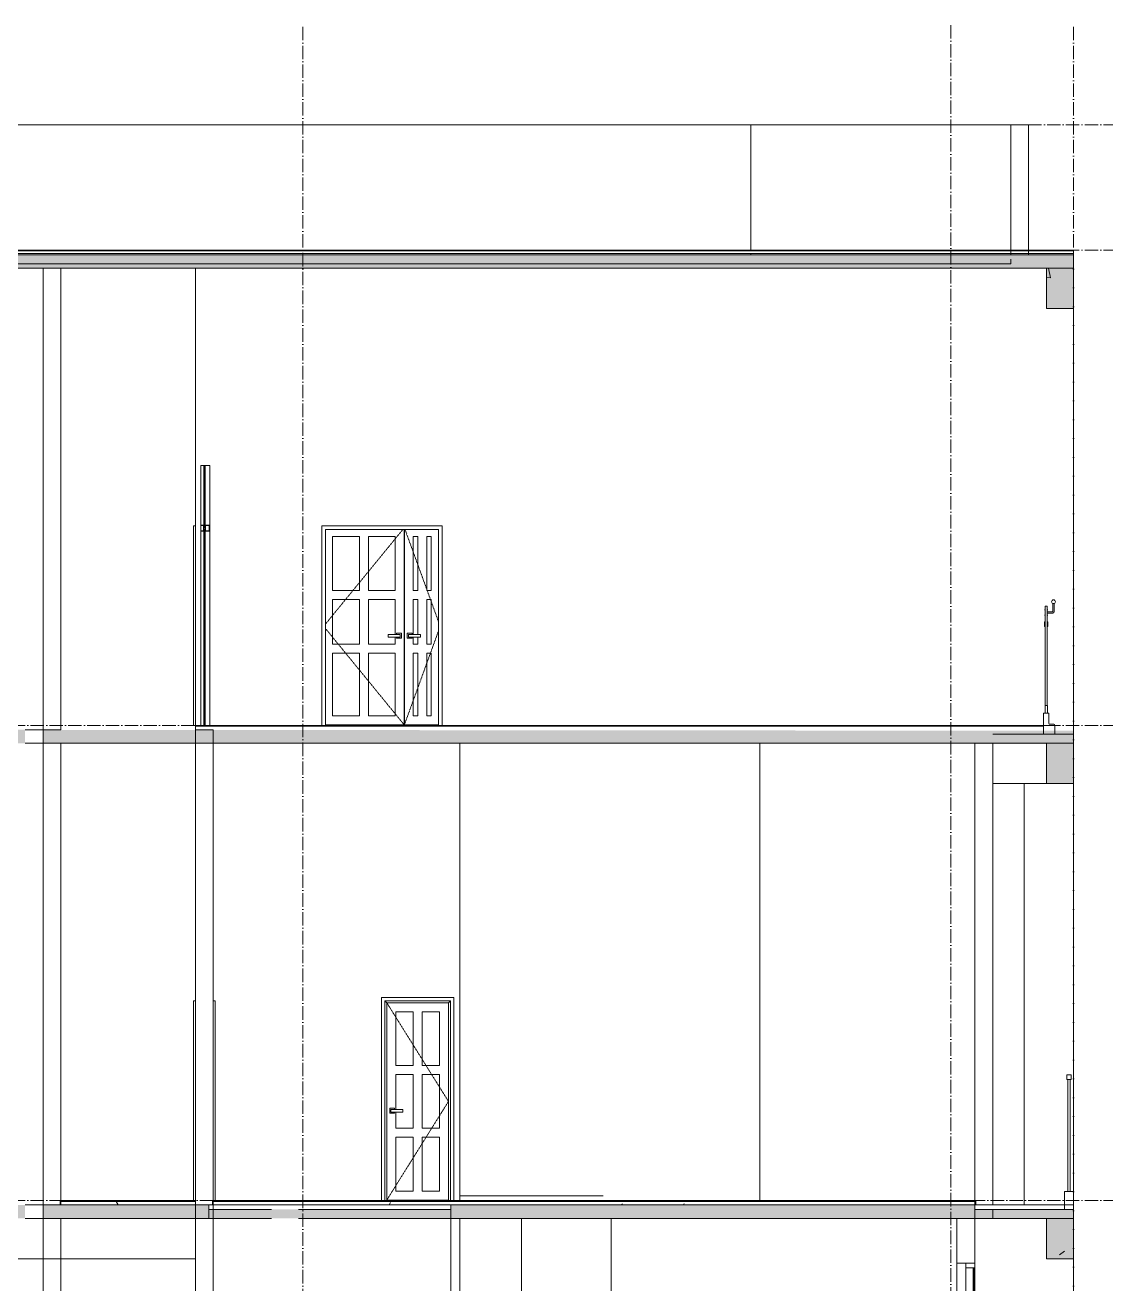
# Model space of a CAD drawing. Header units: millimetres. Extents: x -15601 to 112004, y -15912 to 94410.
# Drawn here: x 29301 to 41362, y 80370 to 94410 of the extents above; entities that cross this region are included whole.
import ezdxf

# ---------------------------------------------------------------- set-up
doc = ezdxf.new("R2010")
doc.units = ezdxf.units.MM
doc.linetypes.add('Dash 1_16_', pattern=[3.175, 1.5875, -1.5875])
doc.linetypes.add('Grid Line', pattern=[4.2, 3, -0.6, 0, -0.6])
for name, color, linetype, lineweight in [('A-DETL-GENF', 31, 'Continuous', 5), ('A-DOOR', 31, 'Continuous', 5), ('A-FLOR-HRAL', 41, 'Continuous', 5), ('A-FLOR-MCUT', 3, 'Continuous', 9), ('A-GLAZ-CWMG', 55, 'Continuous', 5), ('CUA', 31, 'Continuous', 9), ('KINH', 152, 'Continuous', 5), ('NET CAT', 3, 'Continuous', 5), ('NET CATConcrete', 3, 'Continuous', 5), ('NET THAY 1', 41, 'Continuous', 5), ('NET THAY 2', 55, 'Continuous', 5), ('NET-CAT', 3, 'Continuous', 15), ('NET-THAY', 2, 'Continuous', 9), ('THIET BI', 44, 'Continuous', 5), ('TRUC', 225, 'Continuous', 5)]:
    doc.layers.add(name, color=color, linetype=linetype, lineweight=lineweight)
pattern_1 = [(50, (41462.1, 40400), (1457.472, -127.512), [152.4, -1676.4]), (355, (41462.1, 40400), (-281.942, 1528.454), [121.92, -1341.12]), (100.451, (41583.5, 40389.4), (1175.54, 1400.933), [129.52, -1424.72]), (46.184, (41462, 40806.4), (2168.63, -336.34), [228.6, -2514.6]), (96.636, (41642.8, 40778.4), (1899.22, 1979.42), [194.28, -2137.08]), (351.184, (41462, 40806.4), (1899.24, 1979.4), [182.88, -2011.68]), (21, (41665.3, 40704.8), (1212.915, -818.121), [152.4, -1676.4]), (326, (41665.3, 40704.8), (494.417, 1473.504), [121.92, -1341.12]), (71.451, (41766.4, 40636.6), (1707.337, 655.37), [129.52, -1424.72]), (37.5, (41462.1, 40400), (24.7094, 676.44), [67.056, -1257.808, 67.056, -1294.384, -1346.2]), (37.5, (41462.1, 40400), (24.7094, 676.44), [-2686.304, 67.056, -1279.144]), (7.5, (41462.1, 40400), (534.558, 801.444), [67.056, -709.168, 67.056, -1227.328, -513.08]), (7.5, (41462.1, 40400), (534.558, 801.444), [-2070.608, 67.056, -446.024]), (327.5, (41008.94, 40400), (1084.7275, -45.831), [67.056, -440.944, 67.056, -1517.904, -2103.12]), (327.5, (41008.94, 40400), (1084.7275, -45.831), [-2092.96, 67.056, -2036.064]), (317.5, (40805.7, 40400), (1185.035, 203.414), [67.056, -593.344, 67.056, -985.52, -1493.52]), (317.5, (40805.7, 40400), (1185.035, 203.414), [-1712.976, 67.056, -1426.464])]
pattern_2 = [(0, (41462.07, 40400), (1625.6, 406.4), [67.056, -1152.144, 67.056, -1152.144, -6502.4]), (0, (41462.07, 40400), (1625.6, 406.4), [-2438.4, 67.056, -2371.344, 67.056, -1152.144, -2844.8]), (0, (41462.07, 40400), (1625.6, 406.4), [-6096, 67.056, -745.744, 67.056, -1964.944]), (120, (42071.68, 40603.2), (-1164.7527, 1204.611), [67.056, -1152.144, 67.056, -7654.544]), (120, (42071.68, 40603.2), (-1164.7527, 1204.611), [-1286.256, -1152.144, 67.056, -2371.344, -4064]), (120, (42071.68, 40603.2), (-1164.7527, 1204.611), [-4876.8, 67.056, -1152.144, 67.056, -2777.744]), (120, (42071.68, 40603.2), (-1164.7527, 1204.611), [-6163.056, -745.744, 67.056, -1964.944]), (240, (42274.88, 41416), (-460.8473, -1611.011), [67.056, -1152.144, 67.056, -7654.544]), (240, (42274.88, 41416), (-460.8473, -1611.011), [-1286.256, -1152.144, 67.056, -2371.344, -4064]), (240, (42274.88, 41416), (-460.8473, -1611.011), [-4876.8, 67.056, -1152.144, 67.056, -2777.744]), (240, (42274.88, 41416), (-460.8473, -1611.011), [-6163.056, -745.744, 67.056, -1964.944])]

# ---------------------------------------------------------------- blocks, each defined once
blk = doc.blocks.new('CUA VAO CAN HO_0001 - Type 1-1424750-B-B')
at = {"layer": 'CUA', "lineweight": 5}
for p, q in [((31181, 83526), (31181, 81300)), ((31201, 83526), (31181, 83526)), ((31421, 83526), (31401, 83526)), ((31421, 81300), (31421, 83526))]:
    blk.add_line(p, q, dxfattribs=at)
blk = doc.blocks.new('X-BAR - X-BAR-1425033-B-B')
at = {"layer": 'THIET BI'}
for p, q in [((34951, 81350), (34933, 81350)), ((34933, 81350), (35251, 81350)), ((35251, 81350), (34951, 81350))]:
    blk.add_line(p, q, dxfattribs=at)
blk = doc.blocks.new('X-GHE BAR - X-GHE BAR-1305631-B-B')
at = {"layer": 'THIET BI'}
for p, q in [((35251, 81350), (35251, 81350)), ((35401, 81350), (35647, 81350)), ((35647, 81350), (35401, 81350))]:
    blk.add_line(p, q, dxfattribs=at)
blk = doc.blocks.new('X-BAN AN 4 GHE - X-BAN AN 4 GHE 2-1366074-B-B')
at = {"layer": 'THIET BI'}
for p, q in [((35751, 81350), (34151, 81350)), ((34151, 81350), (35751, 81350)), ((35315, 81350), (35296, 81350))]:
    blk.add_line(p, q, dxfattribs=at)
blk = doc.blocks.new('CUA VAO CAN HO_0001 - Type 1-V139-B-B')
at = {"layer": 'A-DOOR'}
for p, q in [((33532, 88786), (33532, 86605)), ((33533, 88786), (33533, 86605)), ((32732, 88105), (32732, 88705)), ((32732, 88705), (33032, 88705)), ((33032, 88705), (33032, 88105)), ((33132, 88105), (33132, 88705)), ((33132, 88705), (33432, 88705)), ((33432, 88705), (33432, 88105)), ((33633, 88105), (33633, 88705)), ((33633, 88705), (33683, 88705)), ((33683, 88705), (33683, 88105)), ((33783, 88105), (33783, 88705)), ((33783, 88705), (33833, 88705)), ((33833, 88705), (33833, 88105)), ((33032, 88105), (32732, 88105)), ((33432, 88105), (33132, 88105)), ((33683, 88105), (33633, 88105)), ((33833, 88105), (33783, 88105)), ((32732, 87505), (32732, 88005)), ((32732, 88005), (33032, 88005)), ((33032, 88005), (33032, 87505)), ((33132, 87505), (33132, 88005)), ((33132, 88005), (33432, 88005)), ((33432, 88005), (33432, 87615)), ((33633, 87615), (33633, 88005)), ((33633, 88005), (33683, 88005)), ((33683, 88005), (33683, 87615)), ((33783, 87505), (33783, 88005)), ((33783, 88005), (33833, 88005)), ((33833, 88005), (33833, 87505)), ((33032, 87505), (32732, 87505)), ((33432, 87505), (33132, 87505)), ((33432, 87585), (33432, 87505)), ((33633, 87505), (33633, 87585)), ((33683, 87505), (33633, 87505)), ((33683, 87585), (33683, 87505)), ((33833, 87505), (33783, 87505)), ((32732, 86705), (32732, 87405)), ((32732, 87405), (33032, 87405)), ((33032, 87405), (33032, 86705)), ((33132, 86705), (33132, 87405)), ((33132, 87405), (33432, 87405)), ((33432, 87405), (33432, 86705)), ((33633, 86705), (33633, 87405)), ((33633, 87405), (33683, 87405)), ((33683, 87405), (33683, 86705)), ((33783, 86705), (33783, 87405)), ((33783, 87405), (33833, 87405)), ((33833, 87405), (33833, 86705)), ((33032, 86705), (32732, 86705)), ((33432, 86705), (33132, 86705)), ((33683, 86705), (33633, 86705)), ((33833, 86705), (33783, 86705)), ((33532, 86605), (32651, 86605)), ((33533, 86605), (33914, 86605))]:
    blk.add_line(p, q, dxfattribs=at)
at = {"layer": 'CUA', "lineweight": 5}
for p, q in [((33954, 88826), (32611, 88826)), ((32611, 88826), (32611, 86600)), ((32651, 88786), (32651, 86600)), ((32651, 88786), (33914, 88786)), ((33914, 88786), (33914, 86600)), ((33954, 88826), (33954, 86600)), ((33352, 87615), (33487, 87615)), ((33352, 87615), (33352, 87585)), ((33445, 87628), (33445, 87615)), ((33500, 87628), (33445, 87628)), ((33487, 87585), (33487, 87615)), ((33500, 87573), (33500, 87628)), ((33621, 87628), (33566, 87628)), ((33566, 87628), (33566, 87573)), ((33578, 87615), (33713, 87615)), ((33578, 87615), (33578, 87585)), ((33621, 87615), (33621, 87628)), ((33713, 87585), (33713, 87615)), ((33487, 87585), (33352, 87585)), ((33445, 87585), (33445, 87573)), ((33445, 87573), (33500, 87573)), ((33566, 87573), (33621, 87573)), ((33713, 87585), (33578, 87585)), ((33621, 87573), (33621, 87585)), ((32651, 86600), (32611, 86600)), ((33954, 86600), (33914, 86600))]:
    blk.add_line(p, q, dxfattribs=at)
at = {"layer": 'CUA', "linetype": 'Dash 1_16_', "lineweight": 5}
for p, q in [((33517, 88786), (32651, 87728)), ((33540, 88786), (33914, 87757)), ((32651, 87682), (33532, 86605)), ((33914, 87653), (33533, 86605))]:
    blk.add_line(p, q, dxfattribs=at)
blk = doc.blocks.new('CUA VAO CAN HO_0001 - Type 1-V140-B-B')
at = {"layer": 'CUA', "lineweight": 5}
for p, q in [((31201, 88826), (31181, 88826)), ((31181, 86600), (31181, 88826)), ((31201, 86600), (31201, 88826)), ((31201, 86600), (31181, 86600))]:
    blk.add_line(p, q, dxfattribs=at)
blk = doc.blocks.new('System Panel - Glazed-V141-B-B')
at = {"layer": 'KINH', "lineweight": 9}
for p, q in [((31307, 88793), (31295, 88793)), ((31295, 88793), (31295, 86600)), ((31307, 88779), (31307, 88793)), ((31307, 86600), (31307, 88772)), ((31295, 86600), (31307, 86600))]:
    blk.add_line(p, q, dxfattribs=at)
blk = doc.blocks.new('ALB-RAILING 32 - ALB-BALUSTER-V142-B-B')
at = {"layer": 'A-FLOR-HRAL'}
for p, q in [((40687, 87756), (40678, 87756)), ((40678, 87756), (40678, 87701)), ((40687, 87701), (40687, 87756)), ((40715, 87756), (40708, 87756)), ((40708, 87756), (40708, 87701)), ((40715, 87701), (40715, 87756)), ((40678, 87701), (40687, 87701)), ((40708, 87701), (40715, 87701))]:
    blk.add_line(p, q, dxfattribs=at)
blk = doc.blocks.new('System Panel - Glazed-1983037-B-B')
at = {"layer": 'KINH', "lineweight": 9}
for p, q in [((31307, 89500), (31295, 89500)), ((31295, 89500), (31295, 88807)), ((31307, 88828), (31307, 89500)), ((31295, 88807), (31307, 88807)), ((31307, 88807), (31307, 88821))]:
    blk.add_line(p, q, dxfattribs=at)
blk = doc.blocks.new('Rectangular Mullion - MULION KHUNG NOI-1982294-B-B')
at = {"layer": 'A-DETL-GENF'}
blk.add_hatch(color=256, dxfattribs=at).paths.add_polyline_path([(2943, 2167), (2946, 2179), (2942, 2179)], flags=0)
at = {"layer": 'A-GLAZ-CWMG'}
blk.add_hatch(color=256, dxfattribs=at).paths.add_polyline_path([(2946, 2221), (2943, 2233), (2942, 2221)], flags=0)
at = {"layer": 'A-DETL-GENF'}
for p, q in [((2892, 2167), (2892, 2233)), ((2892, 2233), (2942, 2233)), ((2942, 2167), (2892, 2167)), ((2896, 2170), (2896, 2230)), ((2896, 2230), (2939, 2230)), ((2939, 2170), (2896, 2170)), ((2939, 2230), (2939, 2170)), ((2942, 2233), (2942, 2221)), ((2942, 2233), (2942, 2221)), ((2942, 2233), (2942, 2167)), ((2942, 2221), (2946, 2221)), ((2942, 2221), (2946, 2221)), ((2942, 2221), (2946, 2211)), ((2946, 2221), (2942, 2221)), ((2942, 2221), (2942, 2211)), ((2942, 2212), (2946, 2221)), ((2942, 2211), (2946, 2211)), ((2959, 2207), (2942, 2207)), ((2942, 2207), (2942, 2193)), ((2942, 2193), (2959, 2193)), ((2942, 2179), (2946, 2189)), ((2942, 2179), (2942, 2189)), ((2942, 2189), (2946, 2189)), ((2942, 2188), (2946, 2179)), ((2946, 2179), (2942, 2179)), ((2942, 2179), (2942, 2167)), ((2942, 2167), (2942, 2179)), ((2942, 2179), (2946, 2179)), ((2946, 2179), (2942, 2179)), ((2946, 2221), (2946, 2236)), ((2946, 2221), (2946, 2236)), ((2946, 2211), (2946, 2221)), ((2946, 2189), (2946, 2179)), ((2946, 2164), (2946, 2179)), ((2946, 2179), (2946, 2164)), ((2961, 2226), (2955, 2226)), ((2955, 2226), (2955, 2225)), ((2955, 2225), (2955, 2225)), ((2955, 2224), (2955, 2223)), ((2955, 2224), (2955, 2224)), ((2955, 2223), (2955, 2223)), ((2955, 2223), (2955, 2222)), ((2955, 2222), (2955, 2222)), ((2955, 2222), (2955, 2221)), ((2955, 2221), (2955, 2221)), ((2955, 2221), (2955, 2220)), ((2955, 2220), (2955, 2220)), ((2955, 2219), (2955, 2219)), ((2955, 2219), (2955, 2219)), ((2955, 2218), (2955, 2218)), ((2955, 2218), (2955, 2218)), ((2955, 2217), (2955, 2217)), ((2955, 2216), (2956, 2217)), ((2955, 2184), (2956, 2183)), ((2955, 2183), (2955, 2183)), ((2955, 2182), (2955, 2182)), ((2955, 2182), (2955, 2182)), ((2955, 2181), (2955, 2181)), ((2955, 2181), (2955, 2181)), ((2955, 2179), (2955, 2180)), ((2955, 2180), (2955, 2180)), ((2955, 2178), (2955, 2179)), ((2955, 2179), (2955, 2179)), ((2955, 2177), (2955, 2178)), ((2955, 2178), (2955, 2178)), ((2955, 2176), (2955, 2177)), ((2955, 2177), (2955, 2177)), ((2955, 2176), (2955, 2176)), ((2955, 2174), (2955, 2175)), ((2955, 2175), (2955, 2175)), ((2961, 2174), (2955, 2174)), ((2956, 2217), (2959, 2217)), ((2956, 2183), (2959, 2183)), ((2957, 2219), (2957, 2224)), ((2957, 2224), (2958, 2224)), ((2958, 2219), (2957, 2219)), ((2958, 2181), (2957, 2181)), ((2957, 2181), (2957, 2176)), ((2957, 2176), (2958, 2176)), ((2958, 2224), (2958, 2219)), ((2958, 2176), (2958, 2181)), ((2959, 2167), (2959, 2233)), ((2959, 2233), (2992, 2233)), ((2959, 2221), (2959, 2225)), ((2959, 2225), (2961, 2225)), ((2960, 2221), (2959, 2221)), ((2959, 2219), (2959, 2220)), ((2959, 2220), (2960, 2220)), ((2960, 2219), (2959, 2219)), ((2959, 2217), (2959, 2218)), ((2959, 2218), (2960, 2218)), ((2959, 2193), (2959, 2207)), ((2959, 2183), (2959, 2182)), ((2959, 2182), (2960, 2182)), ((2959, 2181), (2959, 2180)), ((2960, 2181), (2959, 2181)), ((2959, 2180), (2960, 2180)), ((2960, 2179), (2959, 2179)), ((2959, 2179), (2959, 2175)), ((2959, 2175), (2961, 2175)), ((2992, 2167), (2959, 2167)), ((2961, 2221), (2960, 2222)), ((2960, 2222), (2960, 2221)), ((2960, 2220), (2960, 2219)), ((2960, 2218), (2961, 2219)), ((2960, 2218), (2960, 2218)), ((2960, 2182), (2960, 2182)), ((2960, 2182), (2961, 2181)), ((2960, 2180), (2960, 2181)), ((2961, 2179), (2960, 2178)), ((2960, 2178), (2960, 2179)), ((2961, 2225), (2961, 2226)), ((2961, 2220), (2961, 2221)), ((2961, 2219), (2961, 2220)), ((2961, 2181), (2961, 2180)), ((2961, 2180), (2961, 2179)), ((2961, 2175), (2961, 2174)), ((2962, 2170), (2962, 2230)), ((2962, 2230), (2989, 2230)), ((2989, 2170), (2962, 2170)), ((2989, 2230), (2989, 2170)), ((2992, 2233), (2992, 2167))]:
    blk.add_line(p, q, dxfattribs=at)
for centre, radius, start, end in [((2942, 2238), 4.58, 269.7981, 330.5096), ((2942, 2238), 4.58, 269.7981, 330.5096), ((2942, 2162), 4.58, 29.4904, 90.2019), ((2942, 2162), 4.58, 29.4904, 90.2019), ((2955, 2226), 0.2, 82.8972, 208.2076), ((2955, 2225), 0.568, 325.5557, 34.4443), ((2955, 2224), 0.2, 128.6598, 231.3402), ((2955, 2224), 0.2, 308.6598, 51.3402), ((2955, 2223), 0.2, 128.6598, 231.3402), ((2955, 2223), 0.2, 308.6598, 51.3402), ((2955, 2222), 0.2, 128.6598, 231.3402), ((2955, 2222), 0.2, 308.6598, 51.3402), ((2955, 2221), 0.2, 128.6598, 231.3402), ((2955, 2221), 0.2, 308.6598, 51.3402), ((2955, 2220), 0.2, 128.6598, 231.3402), ((2955, 2220), 0.2, 308.6598, 51.3402), ((2955, 2219), 0.2, 128.6598, 231.3402), ((2955, 2219), 0.2, 308.6598, 51.3402), ((2955, 2218), 0.2, 128.6598, 231.3402), ((2955, 2217), 0.2, 318.5763, 51.3402), ((2955, 2217), 0.2, 138.5763, 284.0362), ((2955, 2183), 0.2, 75.9638, 221.4237), ((2955, 2183), 0.2, 308.6598, 41.4237), ((2955, 2181), 0.2, 308.6598, 51.3402), ((2955, 2182), 0.2, 128.6598, 231.3402), ((2955, 2180), 0.2, 308.6598, 51.3402), ((2955, 2181), 0.2, 128.6598, 231.3402), ((2955, 2180), 0.2, 128.6598, 231.3402), ((2955, 2179), 0.2, 128.6598, 231.3402), ((2955, 2179), 0.2, 308.6598, 51.3402), ((2955, 2178), 0.2, 128.6598, 231.3402), ((2955, 2178), 0.2, 308.6598, 51.3402), ((2955, 2177), 0.2, 128.6598, 231.3402), ((2955, 2177), 0.2, 308.6598, 51.3402), ((2955, 2176), 0.2, 128.6598, 231.3402), ((2955, 2176), 0.2, 308.6598, 51.3402), ((2955, 2175), 0.568, 325.5557, 34.4443), ((2955, 2174), 0.2, 151.7924, 277.1028), ((2957, 2224), 0.2, 90, 180), ((2957, 2219), 0.2, 180, 270), ((2957, 2181), 0.2, 90, 180), ((2957, 2176), 0.2, 180, 270), ((2958, 2224), 0.2, 0, 90), ((2958, 2219), 0.2, 270, 0), ((2958, 2181), 0.2, 0, 90), ((2958, 2176), 0.2, 270, 0), ((2959, 2225), 0.133, 90, 180), ((2959, 2220), 0.133, 90, 180), ((2959, 2219), 0.133, 180, 270), ((2959, 2217), 0.2, 270, 0), ((2959, 2183), 0.2, 0, 90), ((2959, 2181), 0.133, 90, 180), ((2959, 2180), 0.133, 180, 270), ((2959, 2175), 0.133, 180, 270), ((2960, 2221), 0.1, 49.9813, 159.9813), ((2960, 2221), 0.133, 270, 339.9813), ((2960, 2220), 0.133, 0, 90), ((2960, 2219), 0.133, 270, 0), ((2960, 2218), 0.133, 20.0187, 90), ((2960, 2218), 0.1, 200.0187, 310.0187), ((2960, 2182), 0.133, 270, 339.9813), ((2960, 2182), 0.1, 49.9813, 159.9813), ((2960, 2181), 0.133, 360, 90), ((2960, 2180), 0.133, 270, 0), ((2960, 2179), 0.133, 20.0187, 90), ((2960, 2179), 0.1, 200.0187, 310.0187), ((2961, 2226), 0.133, 0, 82.8972), ((2961, 2225), 0.133, 270, 0), ((2961, 2175), 0.133, 0, 90), ((2961, 2174), 0.133, 277.1028, 0)]:
    blk.add_arc(centre, radius, start, end, dxfattribs=at)
blk = doc.blocks.new('Rectangular Mullion - Rectangular Mullion-V174-B-B')
at = {"layer": 'A-GLAZ-CWMG', "lineweight": 9}
for p, q in [((31293, 88833), (31260, 88833)), ((31260, 88833), (31260, 88767)), ((31260, 88767), (31293, 88767)), ((31293, 88807), (31293, 88833)), ((31310, 88807), (31293, 88807)), ((31293, 88767), (31293, 88793)), ((31293, 88793), (31310, 88793)), ((31360, 88833), (31310, 88833)), ((31310, 88833), (31310, 88807)), ((31310, 88793), (31310, 88767)), ((31310, 88767), (31360, 88767)), ((31360, 88767), (31360, 88833))]:
    blk.add_line(p, q, dxfattribs=at)
blk = doc.blocks.new('Rectangular Mullion - Rectangular Mullion-V175-B-B')
at = {"layer": 'A-GLAZ-CWMG'}
for p, q in [((31260, 88767), (31260, 86600)), ((31293, 88767), (31293, 86600)), ((31310, 88767), (31310, 86600)), ((31360, 88767), (31360, 86600)), ((31293, 86600), (31260, 86600)), ((31295, 86600), (31293, 86600)), ((31310, 86600), (31307, 86600)), ((31360, 86600), (31310, 86600))]:
    blk.add_line(p, q, dxfattribs=at)
blk = doc.blocks.new('Rectangular Mullion - Rectangular Mullion-1978629-B-B')
at = {"layer": 'A-GLAZ-CWMG'}
for p, q in [((31260, 89500), (31293, 89500)), ((31260, 89500), (31260, 88833)), ((31293, 89500), (31295, 89500)), ((31293, 89500), (31293, 88833)), ((31307, 89500), (31310, 89500)), ((31310, 89500), (31360, 89500)), ((31310, 89500), (31310, 88833)), ((31360, 89500), (31360, 88833))]:
    blk.add_line(p, q, dxfattribs=at)
blk = doc.blocks.new('CUA LO GIA - DB6-1834141-B-B')
at = {"layer": 'CUA'}
for p, q in [((39801, 24500), (39801, 24450)), ((39901, 24500), (39801, 24500)), ((39801, 24450), (39901, 24450)), ((39801, 24150), (39801, 24450)), ((39891, 24450), (39881, 24450)), ((39881, 24450), (39881, 24150)), ((39891, 24150), (39891, 24450)), ((39901, 24450), (39901, 24500)), ((39901, 24150), (39901, 24450)), ((39901, 24150), (39801, 24150)), ((39801, 24150), (39801, 24100)), ((39881, 24150), (39891, 24150)), ((39901, 24100), (39901, 24150)), ((39801, 24100), (39901, 24100)), ((39801, 24100), (39801, 21900)), ((39901, 24100), (39851, 24100)), ((39851, 24100), (39851, 24000)), ((39901, 24000), (39901, 24100)), ((39851, 24000), (39901, 24000)), ((39851, 24000), (39851, 22000)), ((39891, 24000), (39881, 24000)), ((39881, 24000), (39881, 22000)), ((39891, 22000), (39891, 24000)), ((39901, 24000), (39901, 22000)), ((39901, 22000), (39851, 22000)), ((39851, 22000), (39851, 21900)), ((39881, 22000), (39891, 22000)), ((39901, 21900), (39901, 22000)), ((39801, 21900), (39801, 21850)), ((39901, 21900), (39801, 21900)), ((39801, 21850), (39901, 21850)), ((39851, 21900), (39901, 21900)), ((39901, 21850), (39901, 21900))]:
    blk.add_line(p, q, dxfattribs=at)
blk = doc.blocks.new('A$C400E6A8B')
at = {"layer": 'NET CAT', "lineweight": 9}
h = blk.add_hatch(color=7, dxfattribs=at)
h.paths.add_polyline_path([(-11500, 3100), (-9650, 3100), (-9650, 3250), (-11500, 3250)], flags=0)
h.paths.add_polyline_path([(-1100, 3100), (-1100, 3250), (-6950, 3250), (-6950, 3100), (-2807, 3100)], flags=0)
h.paths.add_polyline_path([(-11700, 3100), (-11700, 3250), (-13000, 3250), (-13000, 3100)], flags=0)
blk.add_hatch(color=7, dxfattribs=at).paths.add_polyline_path([(0, 3100), (0, 3200), (-1100, 3200), (-1100, 3100)], flags=0)
at = {"layer": 'NET CATConcrete'}
blk.add_hatch(color=256, dxfattribs=at).paths.add_polyline_path([(0, 2650), (0, 3100), (-300, 3100), (-300, 2650)], flags=0)
at = {"layer": 'NET-THAY'}
blk.add_hatch(color=7, dxfattribs=at).paths.add_polyline_path([(-6950, 3100), (-6950, 3200), (-9650, 3200), (-9650, 3100), (-8650, 3100)], flags=0)
at = {"layer": 'NET CAT', "lineweight": 13}
for p, q in [((-300, 3100), (-300, 2650)), ((0, 2650), (0, 3100)), ((-300, 2650), (0, 2650))]:
    blk.add_line(p, q, dxfattribs=at)
at = {"layer": 'NET CATConcrete'}
blk.add_line((-9800, 2650), (-11300, 2650), dxfattribs=at)
at = {"layer": 'NET-CAT'}
for p, q in [((-9650, 3250), (-11500, 3250)), ((-11500, 3250), (-11500, 3100)), ((-9800, 3250), (-9800, -50)), ((-9600, 3250), (-9800, 3250)), ((-9650, 3250), (-9650, 3100)), ((-9600, -50), (-9600, 3250)), ((-1100, 3250), (-6950, 3250)), ((-6950, 3100), (-6950, 3250)), ((-1100, 3250), (-1100, 3100)), ((-11500, 3100), (-8950, 3100)), ((-11500, 3100), (-11500, -50)), ((-11300, 3100), (-11500, 3100)), ((-11300, -50), (-11300, 3100)), ((-8950, 3200), (-9650, 3200)), ((-6950, 3200), (-8650, 3200)), ((-8650, 3100), (-300, 3100)), ((-6950, 3100), (-6950, -100)), ((-6850, 3100), (-6950, 3100)), ((-6850, -50), (-6850, 3100)), ((-1100, 3100), (-1300, 3100)), ((-1300, 3100), (-1300, 2600)), ((0, 3200), (-1100, 3200)), ((-1100, 2600), (-1100, 3100)), ((0, 3100), (0, 3200)), ((-1300, 2600), (-1100, 2600))]:
    blk.add_line(p, q, dxfattribs=at)
at = {"layer": 'NET-THAY'}
for p, q in [((-11700, 3250), (-11500, 3250)), ((-9600, 3250), (-8950, 3250)), ((-8650, 3250), (-6950, 3250)), ((-1100, 3250), (0, 3250)), ((0, 3250), (0, 3200)), ((-11500, 3100), (-11700, 3100)), ((-6160, -50), (-6160, 3100)), ((-5160, 3100), (-5160, -50)), ((-9800, 2650), (-11300, 2650)), ((-1300, 0), (-1300, 2600)), ((0, 2650), (0, 100))]:
    blk.add_line(p, q, dxfattribs=at)
at = {"layer": 'CUA'}
blk.add_blockref('CUA LO GIA - DB6-1834141-B-B', (-41001, -21900), dxfattribs=at)
blk = doc.blocks.new('CUA WC - Type 1-1365096-B-B')
at = {"layer": 'A-DOOR'}
for p, q in [((33860, 24105), (33172, 24105)), ((33172, 24105), (33172, 21905)), ((33860, 21905), (33860, 24105)), ((33272, 23405), (33272, 24005)), ((33272, 24005), (33466, 24005)), ((33466, 24005), (33466, 23405)), ((33566, 23405), (33566, 24005)), ((33566, 24005), (33760, 24005)), ((33760, 24005), (33760, 23405)), ((33466, 23405), (33272, 23405)), ((33760, 23405), (33566, 23405)), ((33272, 22915), (33272, 23305)), ((33466, 23305), (33272, 23305)), ((33466, 23305), (33466, 22705)), ((33566, 22705), (33566, 23305)), ((33760, 23305), (33566, 23305)), ((33760, 23305), (33760, 22705)), ((33272, 22705), (33272, 22885)), ((33466, 22705), (33272, 22705)), ((33272, 22005), (33272, 22605)), ((33272, 22605), (33466, 22605)), ((33466, 22605), (33466, 22005)), ((33760, 22705), (33566, 22705)), ((33566, 22005), (33566, 22605)), ((33566, 22605), (33760, 22605)), ((33760, 22605), (33760, 22005)), ((33172, 21905), (33860, 21905)), ((33466, 22005), (33272, 22005)), ((33760, 22005), (33566, 22005))]:
    blk.add_line(p, q, dxfattribs=at)
at = {"layer": 'CUA', "lineweight": 5}
for p, q in [((33111, 24166), (33921, 24166)), ((33111, 21900), (33111, 24166)), ((33921, 24166), (33921, 21900)), ((33151, 24126), (33881, 24126)), ((33151, 24126), (33171, 24106)), ((33151, 21900), (33151, 24126)), ((33171, 24106), (33171, 21900)), ((33861, 24106), (33171, 24106)), ((33881, 24126), (33861, 24106)), ((33861, 21900), (33861, 24106)), ((33881, 21900), (33881, 24126)), ((33259, 22928), (33204, 22928)), ((33204, 22928), (33204, 22873)), ((33217, 22915), (33352, 22915)), ((33217, 22915), (33217, 22885)), ((33259, 22915), (33259, 22928)), ((33352, 22885), (33352, 22915)), ((33204, 22873), (33259, 22873)), ((33352, 22885), (33217, 22885)), ((33259, 22873), (33259, 22885)), ((33191, 21905), (33191, 21900)), ((33841, 21900), (33841, 21905)), ((33151, 21900), (33111, 21900)), ((33171, 21900), (33151, 21900)), ((33881, 21900), (33861, 21900)), ((33921, 21900), (33881, 21900))]:
    blk.add_line(p, q, dxfattribs=at)
at = {"layer": 'CUA', "linetype": 'Dash 1_16_', "lineweight": 5}
for p, q in [((33172, 24105), (33206, 24051)), ((33860, 23005), (33172, 24105)), ((33860, 23005), (33172, 21905)), ((33856, 23011), (33860, 23005))]:
    blk.add_line(p, q, dxfattribs=at)
blk = doc.blocks.new('Railing - NBS_RailInfillPnl_Post-V127-B-B')
at = {"layer": 'NET THAY 2'}
for p, q in [((-8477, 81835), (-8477, 81920)), ((-8451, 81920), (-8451, 81835))]:
    blk.add_line(p, q, dxfattribs=at)
blk = doc.blocks.new('Railing - Railing-1915061-B-B')
at = {"layer": 'A-FLOR-HRAL'}
for p, q in [((40976, 23300), (40926, 23300)), ((40926, 23300), (40926, 23250)), ((40926, 23250), (40976, 23250)), ((40976, 23250), (40976, 23300))]:
    blk.add_line(p, q, dxfattribs=at)
blk = doc.blocks.new('Railing - 25mm-V216-B-B')
at = {"layer": 'NET THAY 2'}
for p, q in [((40938, 22000), (40938, 23250)), ((40963, 22000), (40963, 23250))]:
    blk.add_line(p, q, dxfattribs=at)

msp = doc.modelspace()

# ---------------------------------------------------------------- hatches: boundary and pattern name
at = {"layer": 'NET CAT', "lineweight": 9}
for points in [[(40700.5, 91700), (41000.5, 91700), (41000.5, 91850), (26050.5, 91850), (26050.5, 91700), (38193.3, 91700)], [(38193.3, 91750), (40300.5, 91750), (40300.5, 91790), (26050.5, 91790), (26050.5, 91750), (34280.1, 91750)]]:
    msp.add_hatch(color=7, dxfattribs=at).paths.add_polyline_path(points)
h = msp.add_hatch(color=7, dxfattribs=at)
h.paths.add_polyline_path([(29300.5, 86400), (29300.5, 86550), (27950.5, 86550), (27950.5, 86400), (28410.2, 86400)])
h.paths.add_polyline_path([(41000.5, 86389.8), (41000.5, 86539.8), (29500.5, 86550), (29500.5, 86400), (38193.3, 86400)])
h.paths.add_polyline_path([(27700.5, 86400), (27800.5, 86400), (27800.5, 86550), (27700.5, 86550)])
for points in [[(40100.5, 86400), (41000.5, 86400), (41000.5, 86500), (40100.5, 86500)], [(39900.5, 81100), (41000.5, 81100), (41000.5, 81200), (39900.5, 81200)], [(40100.5, 81100), (41000.5, 81100), (41000.5, 81200), (40100.5, 81200)]]:
    msp.add_hatch(color=7, dxfattribs=at).paths.add_polyline_path(points, flags=0)
at = {"layer": 'NET CAT'}
h = msp.add_hatch(dxfattribs=at)
h.set_pattern_fill('FP_2', color=10, style=0, pattern_type=2)
h.set_pattern_definition(pattern_2)
h.paths.add_polyline_path([(38193.3, 81290), (39910.5, 81290), (39910.5, 81300), (31390.5, 81300), (31390.5, 81290), (34280.1, 81290)], flags=0)
at = {"layer": 'NET CAT', "lineweight": 9}
h = msp.add_hatch(color=7, dxfattribs=at)
h.paths.add_polyline_path([(30366.8, 81100), (31350.5, 81100), (31350.5, 81250), (29500.5, 81250), (29500.5, 81100)], flags=0)
h.paths.add_polyline_path([(27700.5, 81100), (27800.5, 81100), (27800.5, 81250), (27700.5, 81250)], flags=0)
h.paths.add_polyline_path([(39900.5, 81100), (39900.5, 81250), (34050.5, 81250), (34050.5, 81100), (38193.3, 81100)], flags=0)
h.paths.add_polyline_path([(28410.2, 81100), (29300.5, 81100), (29300.5, 81250), (27950.5, 81250), (27950.5, 81100)], flags=0)
at = {"layer": 'NET CAT'}
h = msp.add_hatch(dxfattribs=at)
h.set_pattern_fill('FP_2', color=10, style=0, pattern_type=2)
h.set_pattern_definition(pattern_2)
h.paths.add_polyline_path([(29691, 81250), (31201.8, 81250), (31201.8, 81290), (29691, 81290)], flags=0)
h = msp.add_hatch(dxfattribs=at)
h.set_pattern_fill('FP_2', color=10, style=0, pattern_type=2)
h.set_pattern_definition(pattern_2)
h.paths.add_polyline_path([(38193.3, 81250), (39910.5, 81250), (39910.5, 81290), (31390.5, 81290), (31390.5, 81250), (34280.1, 81250)], flags=0)
at = {"layer": 'NET CATConcrete'}
h = msp.add_hatch(dxfattribs=at)
h.set_pattern_fill('FP_1', color=256, style=0, pattern_type=2)
h.set_pattern_definition(pattern_1)
h.paths.add_polyline_path([(41000.5, 91250), (41000.5, 91700), (40700.5, 91700), (40700.5, 91250)], flags=0)
for points in [[(41000.5, 91250), (41000.5, 91700), (40700.5, 91700), (40700.5, 91250)], [(41000.5, 85950), (41000.5, 86400), (40700.5, 86400), (40700.5, 85950)]]:
    msp.add_hatch(color=256, dxfattribs=at).paths.add_polyline_path(points, flags=0)
h = msp.add_hatch(dxfattribs=at)
h.set_pattern_fill('FP_1', color=256, style=0, pattern_type=2)
h.set_pattern_definition(pattern_1)
h.paths.add_polyline_path([(41000.5, 80650), (41000.5, 81100), (40700.5, 81100), (40700.5, 80650)], flags=0)
at = {"layer": 'NET-THAY'}
msp.add_hatch(color=7, dxfattribs=at).paths.add_polyline_path([(32323.5, 81100), (34050.5, 81100), (34050.5, 81200), (31350.5, 81200), (31350.5, 81100), (32050.5, 81100)], flags=0)

# ---------------------------------------------------------------- linework, layer by layer
at = {"layer": 'A-FLOR-HRAL'}
for p, q in [((40708.2, 87928.8), (40686.7, 87928.8)), ((40686.7, 87928.8), (40686.7, 86820)), ((40708.2, 86820), (40708.2, 87928.8)), ((40686.7, 86820), (40708.2, 86820)), ((40727.5, 86735), (40667.5, 86735)), ((40667.5, 86735), (40667.5, 86600)), ((40727.5, 86622), (40727.5, 86735)), ((40667.5, 86600), (40794.5, 86600)), ((40782.5, 86612), (40737.5, 86612))]:
    msp.add_line(p, q, dxfattribs=at)
for centre, radius, start, end in [((40778.7, 87978.8), 21.2, 0, 180), ((40778.7, 87978.8), 21.2, 180, 0), ((40737.5, 86622), 10, 180, 270), ((40782.5, 86600), 12, 0, 90)]:
    msp.add_arc(centre, radius, start, end, dxfattribs=at)
at = {"layer": 'A-FLOR-MCUT'}
for p, q in [((41000.5, 91895), (26050.5, 91895)), ((31201.8, 81290), (29691, 81290)), ((39910.5, 81290), (31390.5, 81290))]:
    msp.add_line(p, q, dxfattribs=at)
at = {"layer": 'NET CAT', "lineweight": 13}
for p, q in [((40700.5, 91700), (40700.5, 91250)), ((41000.5, 91250), (41000.5, 91700)), ((40700.5, 91250), (41000.5, 91250)), ((40700.5, 86400), (40700.5, 85950)), ((40700.5, 86400), (40700.5, 85950)), ((41000.5, 85950), (41000.5, 86400)), ((40700.5, 85950), (41000.5, 85950)), ((40700.5, 85950), (41000.5, 85950)), ((40700.5, 81100), (40700.5, 80650)), ((41000.5, 80650), (41000.5, 81100)), ((40700.5, 80650), (41000.5, 80650))]:
    msp.add_line(p, q, dxfattribs=at)
at = {"layer": 'NET CATConcrete'}
for p, q in [((41000.5, 91700), (40700.5, 91700)), ((41000.5, 86400), (40700.5, 86400)), ((41000.5, 81100), (40700.5, 81100)), ((31200.5, 80650), (28200.5, 80650))]:
    msp.add_line(p, q, dxfattribs=at)
at = {"layer": 'NET THAY 1'}
for p, q in [((40771.7, 87959), (40771.7, 87872.6)), ((40785.7, 87872.6), (40785.7, 87959)), ((40686.7, 87887.6), (40677.5, 87887.6)), ((40677.5, 87827.6), (40686.7, 87827.6)), ((40715.4, 87887.6), (40708.2, 87887.6)), ((40708.2, 87827.6), (40715.4, 87827.6)), ((40763.7, 87864.6), (40715.4, 87864.6)), ((40715.4, 87850.6), (40763.7, 87850.6))]:
    msp.add_line(p, q, dxfattribs=at)
at = {"layer": 'NET THAY 1', "flags": 128}
for points in [[(40763.7, 87850.6), (40764.6, 87850.6), (40765.4, 87850.7), (40766.3, 87850.8), (40767.2, 87850.9), (40768, 87851), (40768.9, 87851.2), (40769.8, 87851.5), (40770.6, 87851.7), (40771.4, 87852), (40772.2, 87852.3), (40773, 87852.7), (40773.8, 87853.1), (40774.6, 87853.5), (40775.4, 87854), (40776.1, 87854.4), (40776.8, 87855), (40777.5, 87855.5), (40778.2, 87856.1), (40778.8, 87856.7), (40779.5, 87857.3), (40780.1, 87857.9), (40780.6, 87858.6), (40781.2, 87859.3), (40781.7, 87860), (40782.2, 87860.7), (40782.6, 87861.5), (40783.1, 87862.2), (40783.5, 87863), (40783.8, 87863.8), (40784.2, 87864.6), (40784.5, 87865.5), (40784.8, 87866.3), (40785, 87867.1), (40785.2, 87868), (40785.4, 87868.9), (40785.5, 87869.7), (40785.6, 87870.6), (40785.6, 87871.5), (40785.7, 87872.4), (40785.7, 87872.6)], [(40771.7, 87872.6), (40771.7, 87872.3), (40771.6, 87872), (40771.6, 87871.6), (40771.6, 87871.3), (40771.5, 87871), (40771.4, 87870.7), (40771.4, 87870.4), (40771.3, 87870.1), (40771.2, 87869.8), (40771, 87869.5), (40770.9, 87869.2), (40770.8, 87868.9), (40770.6, 87868.6), (40770.5, 87868.4), (40770.3, 87868.1), (40770.1, 87867.8), (40769.9, 87867.6), (40769.7, 87867.3), (40769.5, 87867.1), (40769.2, 87866.9), (40769, 87866.6), (40768.8, 87866.4), (40768.5, 87866.2), (40768.3, 87866), (40768, 87865.9), (40767.7, 87865.7), (40767.4, 87865.5), (40767.2, 87865.4), (40766.9, 87865.3), (40766.6, 87865.1), (40766.3, 87865), (40766, 87864.9), (40765.7, 87864.9), (40765.3, 87864.8), (40765, 87864.7), (40764.7, 87864.7), (40764.4, 87864.6), (40764.1, 87864.6), (40763.8, 87864.6), (40763.7, 87864.6)]]:
    msp.add_lwpolyline(points, dxfattribs=at)
at = {"layer": 'NET THAY 2'}
for points in [[(31200.5, 86600), (40794.5, 86600)], [(31200.5, 86590), (40667.5, 86590)]]:
    msp.add_lwpolyline(points, dxfattribs=at)
at = {"layer": 'NET-CAT'}
for p, q in [((40300.5, 93300), (40300.5, 91850)), ((40500.5, 93300), (40300.5, 93300)), ((40500.5, 91850), (40500.5, 93300)), ((41000.5, 91900), (26050.5, 91900)), ((26050.5, 91865), (41000.5, 91865)), ((41000.5, 91850), (26050.5, 91850)), ((40300.5, 91850), (40500.5, 91850)), ((41000.5, 91865), (41000.5, 91900)), ((41000.5, 91700), (41000.5, 91850)), ((26050.5, 91750), (40300.5, 91750)), ((28000.5, 91700), (40700.5, 91700)), ((29500.5, 91700), (29500.5, 86550)), ((29700.5, 91700), (29500.5, 91700)), ((29700.5, 86550), (29700.5, 91700)), ((40300.5, 91750), (40300.5, 91800)), ((29500.5, 86550), (29500.5, 86400)), ((29500.5, 86550), (29700.5, 86550)), ((31400.5, 86550), (31200.5, 86550)), ((31200.5, 86550), (31200.5, 81250)), ((31400.5, 81250), (31400.5, 86550)), ((41000.5, 86500), (40100.5, 86500)), ((41000.5, 86389.8), (41000.5, 86539.8)), ((41000.5, 86400), (41000.5, 86500)), ((29500.5, 86400), (40100.5, 86400)), ((29500.5, 86400), (29500.5, 81250)), ((29700.5, 86400), (29500.5, 86400)), ((29700.5, 81250), (29700.5, 86400)), ((39900.5, 86400), (39900.5, 81250)), ((40100.5, 86400), (39900.5, 86400)), ((40100.5, 86400), (40700.5, 86400)), ((40100.5, 81250), (40100.5, 86400)), ((31201.8, 81300), (29691, 81300)), ((29691, 81300), (29691, 81250)), ((31201.8, 81250), (31201.8, 81300)), ((39910.5, 81300), (31390.5, 81300)), ((31390.5, 81300), (31390.5, 81250)), ((39910.5, 81250), (39910.5, 81300)), ((40900.5, 81400), (40900.5, 81200)), ((41000.5, 81400), (40900.5, 81400)), ((41000.5, 81400), (40900.5, 81400)), ((40900.5, 81400), (40900.5, 81200)), ((41000.5, 81200), (41000.5, 81400)), ((41000.5, 81200), (41000.5, 81400)), ((31350.5, 81250), (29500.5, 81250)), ((29500.5, 81250), (29500.5, 81100)), ((29500.5, 81250), (40100.5, 81250)), ((31350.5, 81250), (31350.5, 81100)), ((32050.5, 81200), (31350.5, 81200)), ((34050.5, 81200), (32350.5, 81200)), ((39900.5, 81250), (34050.5, 81250)), ((34050.5, 81100), (34050.5, 81250)), ((39900.5, 81250), (39900.5, 81100)), ((41000.5, 81200), (39900.5, 81200)), ((40100.5, 81200), (40100.5, 81100)), ((40900.5, 81200), (40900.5, 81250)), ((40900.5, 81200), (41000.5, 81200)), ((41000.5, 81100), (41000.5, 81200)), ((29500.5, 81100), (32050.5, 81100)), ((32350.5, 81100), (40700.5, 81100))]:
    msp.add_line(p, q, dxfattribs=at)
msp.add_lwpolyline([(40667.5, 86600), (40794.5, 86600), (40794.5, 86500), (40667.5, 86500)], close=True, dxfattribs=at)
at = {"layer": 'NET-THAY'}
for p, q in [((40300.5, 93300), (28200.5, 93300)), ((37400.5, 91900), (37400.5, 93300)), ((37400.5, 91850), (37400.5, 91865)), ((29500.5, 91700), (29300.5, 91700)), ((31200.5, 88826), (31200.5, 91700)), ((31201.4, 91700), (31201.4, 86550)), ((40700.5, 91700), (41000.5, 91700)), ((41000.5, 91250), (41000.5, 86550)), ((29300.5, 86550), (29500.5, 86550)), ((31200.5, 86550), (31200.5, 86600)), ((33914.4, 86600), (32651.4, 86600)), ((41000.5, 86550), (41000.5, 86500)), ((29500.5, 86400), (29300.5, 86400)), ((29500.5, 86400), (29300.5, 86400)), ((34150.5, 81300), (34150.5, 86400)), ((37500.5, 81300), (37500.5, 86400)), ((40700.5, 86400), (41000.5, 86400)), ((40450.5, 81250), (40450.5, 85950)), ((41000.5, 85950), (41000.5, 81400)), ((29300.5, 81250), (29500.5, 81250)), ((40100.5, 81250), (40900.5, 81250)), ((40450.5, 81250), (40900.5, 81250)), ((29500.5, 81100), (29300.5, 81100)), ((40700.5, 81100), (41000.5, 81100))]:
    msp.add_line(p, q, dxfattribs=at)
msp.add_lwpolyline([(40700.5, 85950), (40100.5, 85950)], dxfattribs=at)
at = {"layer": 'TRUC', "linetype": 'Grid Line', "ltscale": 50}
for p, q in [((32400.5, -11438.8), (32400.5, 94410.5)), ((39630.5, -8898.8), (39630.5, 94410.5)), ((41000.5, -11438.8), (41000.5, 94410.5)), ((-15600.6, 93300), (107247.8, 93300)), ((-15600.6, 91900), (107850.5, 91900)), ((-15600.6, 86600), (108517.8, 86600)), ((-15600.6, 81300), (108517.8, 81300))]:
    msp.add_line(p, q, dxfattribs=at)

# ---------------------------------------------------------------- block references
for name, p in [('Railing - NBS_RailInfillPnl_Post-V127-B-B', (49161.9, 4900)), ('Railing - 25mm-V216-B-B', (0, 59400))]:
    msp.add_blockref(name, p)
at = {"layer": 'A-GLAZ-CWMG'}
for name in ['Rectangular Mullion - Rectangular Mullion-1978629-B-B', 'Rectangular Mullion - Rectangular Mullion-V174-B-B', 'Rectangular Mullion - Rectangular Mullion-V175-B-B']:
    msp.add_blockref(name, (0, 0), dxfattribs=at)
at = {"layer": 'A-GLAZ-CWMG', "extrusion": (0, 0, -1)}
msp.add_blockref('Rectangular Mullion - MULION KHUNG NOI-1982294-B-B', (-34251.9, 86600), dxfattribs=at)
at = {"layer": 'CUA'}
for name, p in [('CUA VAO CAN HO_0001 - Type 1-V140-B-B', (0, 0)), ('CUA VAO CAN HO_0001 - Type 1-V139-B-B', (0, 0)), ('CUA WC - Type 1-1365096-B-B', (165.2, 59400)), ('CUA VAO CAN HO_0001 - Type 1-1424750-B-B', (0, 0))]:
    msp.add_blockref(name, p, dxfattribs=at)
at = {"layer": 'KINH'}
for name in ['System Panel - Glazed-1983037-B-B', 'System Panel - Glazed-V141-B-B']:
    msp.add_blockref(name, (0, 0), dxfattribs=at)
at = {"layer": 'NET THAY 1'}
for name, p in [('ALB-RAILING 32 - ALB-BALUSTER-V142-B-B', (0, 0)), ('Railing - Railing-1915061-B-B', (0, 59400)), ('Railing - Railing-1915061-B-B', (0, 59400))]:
    msp.add_blockref(name, p, dxfattribs=at)
at = {"layer": 'NET-THAY'}
msp.add_blockref('A$C400E6A8B', (41000.5, 78000), dxfattribs=at)
at = {"layer": 'THIET BI'}
for name in ['X-BAN AN 4 GHE - X-BAN AN 4 GHE 2-1366074-B-B', 'X-BAR - X-BAR-1425033-B-B', 'X-GHE BAR - X-GHE BAR-1305631-B-B']:
    msp.add_blockref(name, (0, 0), dxfattribs=at)

doc.saveas('drawing.dxf')
